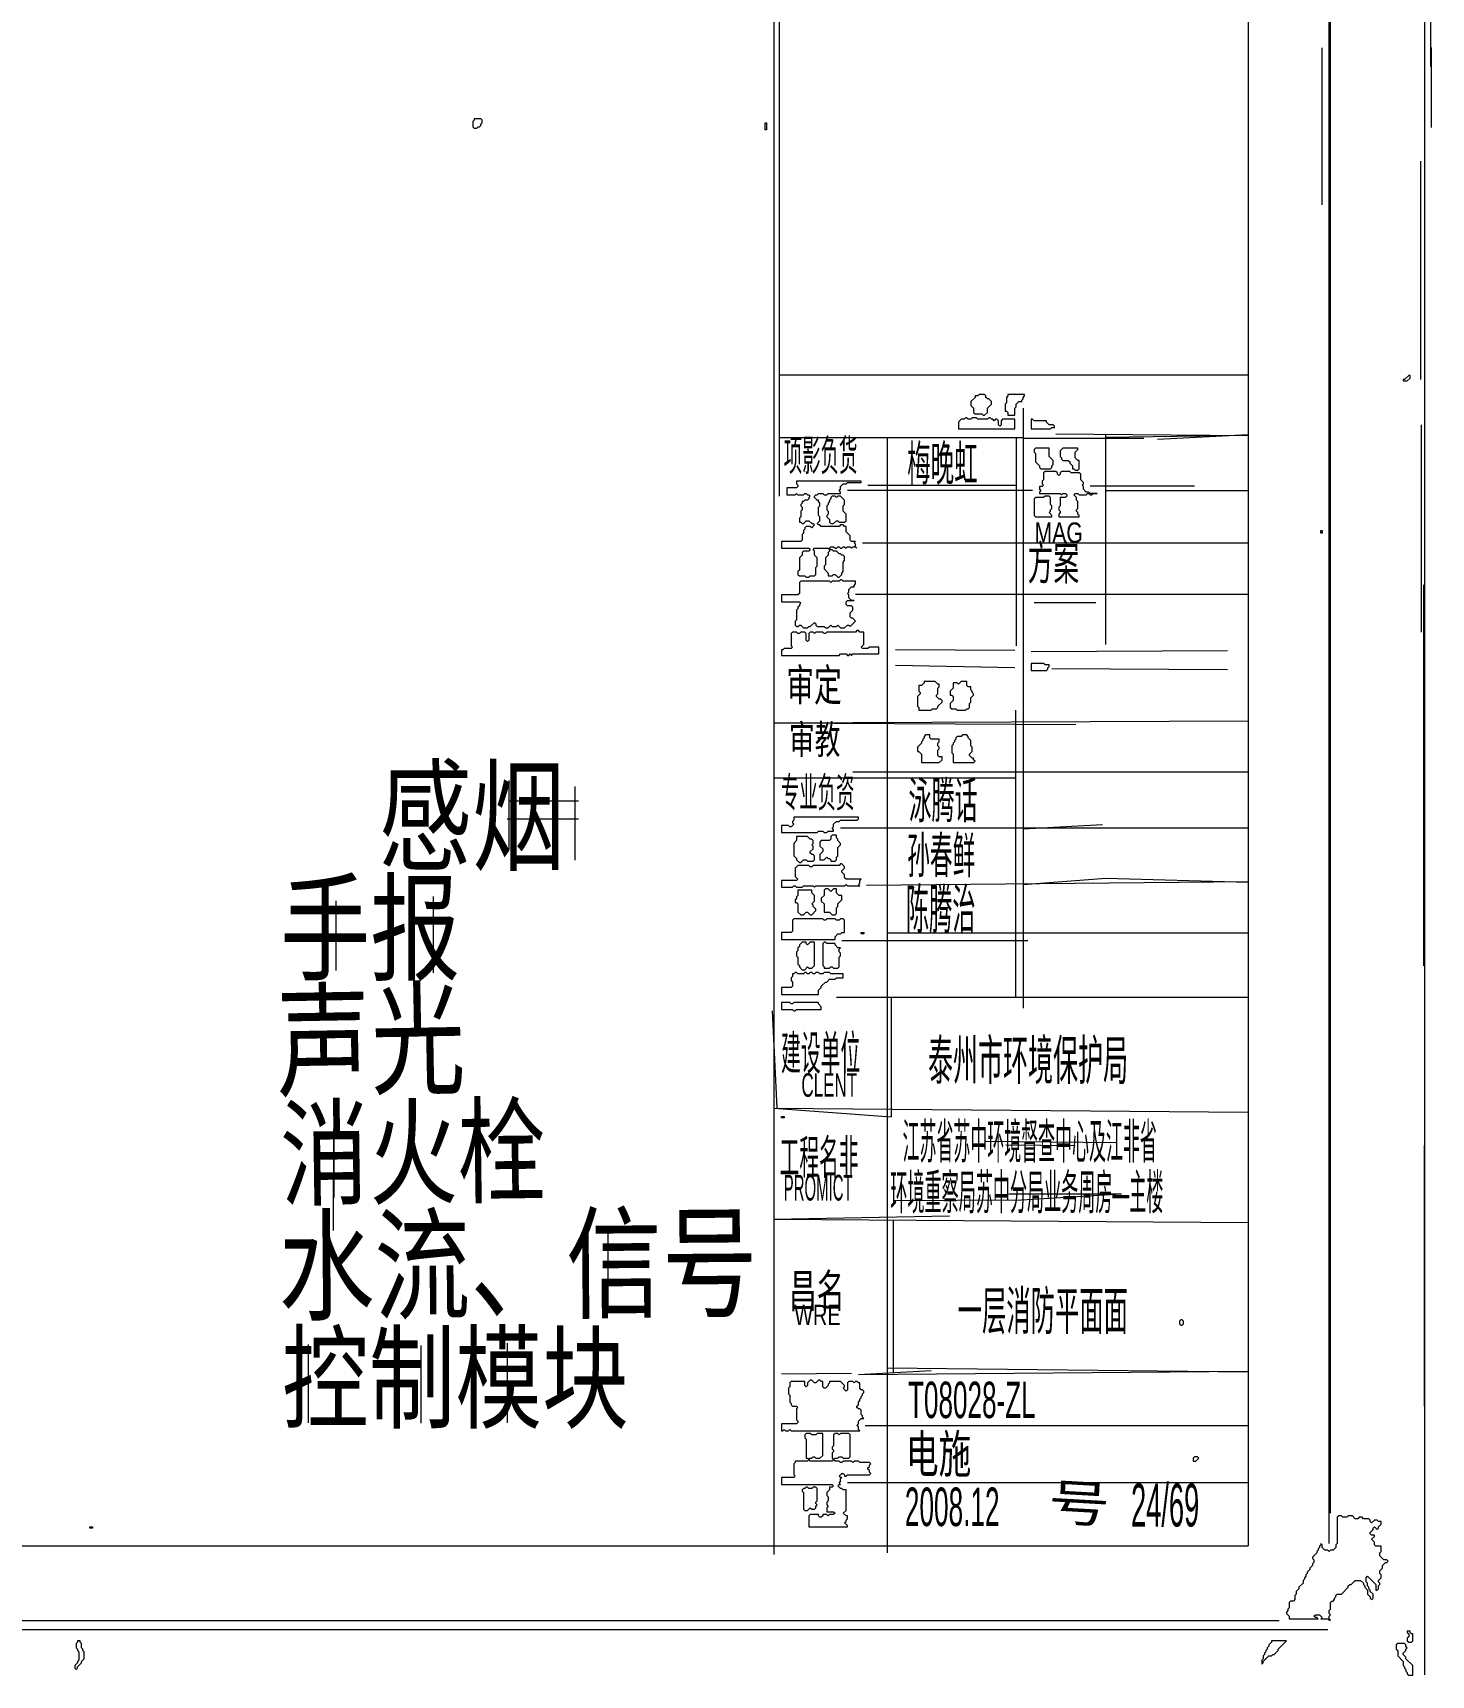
# Model space of a CAD drawing. Extents: x 6 to 4781, y 1 to 3386.
# Drawn here: x 3762 to 4781, y 1 to 1198 of the extents above; entities that cross this region are included whole.
import ezdxf

# ---------------------------------------------------------------- set-up
doc = ezdxf.new("R2010")
doc.units = 0
for name, color, linetype, lineweight in [('OCR_TEXT', 6, 'Continuous', 0), ('TRACE_STRAIGHT', 5, 'Continuous', 0), ('TRACE_TEXT_SYMBOL', 6, 'Continuous', 0)]:
    doc.layers.add(name, color=color, linetype=linetype, lineweight=lineweight)
doc.styles.add('wqy-unicode', font='wqy-unicode.lff')

msp = doc.modelspace()

# ---------------------------------------------------------------- linework, layer by layer
at = {"layer": 'TRACE_STRAIGHT', "color": 5}
for p, q in [((4648.1, 3321), (4648.1, 95.2)), ((4706.8, 2339.5), (4706.8, 96.8)), ((4302.3, 1765.4), (4302.3, 89)), ((4306.2, 1634), (4306.2, 860)), ((4707.8, 1600.3), (4707.8, 119.1)), ((4776.5, 1416.7), (4776.5, 1.3)), ((4780.9, 1229.5), (4780.9, 1173)), ((4701.6, 1186.6), (4701.6, 1072.2)), ((4781.4, 1187), (4781.4, 1128.5)), ((4773.7, 1104.1), (4773.7, 945.1)), ((4306.2, 948.3), (4648.1, 948.3)), ((4484, 924), (4484, 487)), ((4774, 912), (4774, 761)), ((4306.2, 902.8), (4484, 902.8)), ((4385.1, 902.8), (4385.1, 90)), ((4479, 902.8), (4479, 751)), ((4484, 902.3), (4571.9, 902.3)), ((4508, 905.5), (4648.1, 904.2)), ((4544, 905.2), (4544, 752)), ((4544, 902.9), (4648.1, 904.5)), ((4582, 901.5), (4648.1, 905)), ((4356, 864.3), (4491, 864.3)), ((4371, 867.9), (4479, 867.9)), ((4533, 867.5), (4609, 867.5)), ((4544, 864.1), (4648.1, 864.1)), ((4367, 826.1), (4648.1, 826.1)), ((4775.8, 795.3), (4775.8, 517.9)), ((4362, 788.7), (4648.1, 788.7)), ((4492, 782.5), (4537, 782.5)), ((4478, 747.6), (4391, 748)), ((4633, 747.2), (4490, 746.6)), ((4478, 734.9), (4391, 736.7)), ((4633, 733.4), (4505, 734.2)), ((4302.3, 694.9), (4648.1, 696.2)), ((4302.3, 694.9), (4522.5, 693.6)), ((4478.5, 704), (4478.5, 494.9)), ((4360, 659.1), (4648.1, 659.1)), ((4109.2, 652.9), (4109.2, 602.6)), ((4157.4, 648.5), (4157.4, 594.7)), ((4302.3, 654.8), (4478.5, 654.8)), ((4109.2, 638), (4160, 638)), ((4108, 625), (4160, 625)), ((4351, 618.3), (4648.1, 618.3)), ((4484, 617.5), (4541.9, 620.7)), ((4370, 576.6), (4648.1, 579.3)), ((4484, 577.1), (4544.4, 581.7)), ((4544.4, 581.7), (4648.1, 578.7)), ((3983.3, 565.2), (3983.3, 514.4)), ((4038.6, 569.8), (4038.6, 514.8)), ((4054.2, 568.2), (4054.2, 512.7)), ((4385.1, 541.9), (4648.1, 541.9)), ((4352, 536.3), (4487.5, 536.3)), ((4348, 494.9), (4648.1, 494.9)), ((4387.8, 494.9), (4387.8, 407.7)), ((4301.2, 485), (4304.7, 414)), ((4302.3, 414.2), (4387.8, 407.7)), ((4302.3, 414), (4648.1, 411.2)), ((3981.6, 325), (3981.7, 399.1)), ((3981.7, 399.1), (3981.8, 349.1)), ((4456.9, 390.1), (4551.6, 389.1)), ((4471.4, 387.5), (4522, 386.9)), ((4776.3, 386.9), (4776.3, 197.1)), ((4389.4, 346.8), (4482.8, 347.2)), ((4473.6, 351.6), (4555.8, 351.8)), ((4482.8, 347.2), (4555.8, 351.8)), ((4302.3, 333.2), (4430.5, 335.6)), ((4181.4, 324.1), (4181.4, 267.9)), ((4302.3, 333.2), (4648.1, 330.7)), ((4389.4, 332.6), (4389.4, 221.4)), ((3963.2, 241.8), (3963.2, 184.9)), ((4045.3, 241.3), (4045.3, 184.7)), ((4108.2, 242.9), (4108.2, 184.9)), ((4359, 220.9), (4308, 220.4)), ((4364, 220), (4417, 223)), ((4364, 220), (4648.1, 222.4)), ((4385.1, 225), (4648.1, 222.1)), ((4369, 182.8), (4648.1, 182.8)), ((4356, 141.3), (4648.1, 141.3)), ((2908.9, 95.2), (4648.1, 95.2)), ((2454.5, 40.8), (4670.6, 40.8)), ((2503, 34.3), (4706, 34.3))]:
    msp.add_line(p, q, dxfattribs=at)
at = {"layer": 'TRACE_TEXT_SYMBOL', "color": 6}
for points in [[(4084, 1135), (4084, 1134), (4083, 1133), (4083, 1129), (4084, 1128), (4086, 1128), (4087, 1129), (4088, 1129), (4089, 1130), (4089, 1131), (4090, 1132), (4090, 1134), (4089, 1135)], [(4296, 1132), (4297, 1132), (4297, 1127), (4296, 1127)], [(4765, 948), (4762, 945), (4761, 945), (4761, 944), (4764, 944), (4766, 946), (4766, 948)], [(4452, 934), (4451, 933), (4449, 933), (4449, 932), (4446, 929), (4446, 926), (4448, 924), (4448, 921), (4449, 920), (4454, 920), (4455, 919), (4456, 919), (4458, 921), (4458, 924), (4461, 927), (4461, 929), (4459, 931), (4458, 931), (4457, 932), (4457, 933), (4456, 934)], [(4473, 934), (4473, 933), (4472, 932), (4472, 928), (4471, 927), (4471, 922), (4472, 922), (4473, 921), (4473, 919), (4478, 919), (4478, 924), (4479, 925), (4479, 927), (4481, 929), (4483, 929), (4483, 930), (4484, 931), (4484, 932), (4485, 933), (4485, 934)], [(4442, 917), (4441, 916), (4439, 916), (4437, 914), (4437, 909), (4478, 909), (4478, 916), (4469, 916), (4468, 915), (4468, 912), (4467, 911), (4466, 912), (4466, 915), (4465, 916), (4464, 916), (4463, 915), (4462, 916), (4461, 916), (4460, 917), (4459, 917), (4458, 916), (4451, 916), (4450, 917), (4447, 917), (4446, 916), (4444, 916), (4443, 917)], [(4490, 916), (4490, 909), (4504, 909), (4505, 910), (4507, 910), (4507, 911), (4506, 912), (4503, 912), (4501, 914), (4501, 915), (4492, 915), (4491, 916)], [(4493, 895), (4492, 894), (4492, 892), (4493, 891), (4493, 885), (4496, 882), (4496, 881), (4497, 880), (4504, 880), (4505, 881), (4505, 882), (4506, 883), (4506, 886), (4503, 889), (4503, 895)], [(4513, 895), (4511, 893), (4511, 889), (4512, 888), (4512, 887), (4513, 886), (4517, 886), (4518, 885), (4518, 884), (4520, 882), (4520, 880), (4521, 880), (4522, 879), (4524, 879), (4525, 880), (4525, 886), (4524, 886), (4522, 888), (4522, 892), (4524, 894), (4524, 895)], [(4345, 860), (4344, 859), (4344, 858), (4343, 857), (4343, 856), (4342, 855), (4342, 854), (4341, 853), (4341, 850), (4342, 849), (4342, 847), (4341, 846), (4341, 845), (4343, 843), (4343, 841), (4344, 840), (4346, 840), (4348, 842), (4349, 842), (4350, 841), (4354, 841), (4355, 842), (4355, 847), (4353, 849), (4353, 853), (4354, 854), (4354, 857), (4351, 860), (4349, 860), (4348, 859), (4347, 860)], [(4500, 860), (4499, 859), (4493, 859), (4492, 858), (4492, 846), (4493, 845), (4505, 845), (4505, 846), (4503, 848), (4504, 849), (4504, 850), (4505, 851), (4505, 853), (4504, 854), (4504, 859), (4503, 860)], [(4701, 835), (4702, 835), (4702, 833), (4701, 833)], [(4363, 762), (4362, 761), (4341, 761), (4340, 760), (4339, 760), (4338, 761), (4333, 761), (4332, 760), (4331, 761), (4329, 761), (4328, 760), (4328, 755), (4327, 754), (4326, 755), (4326, 760), (4325, 761), (4322, 761), (4321, 760), (4320, 760), (4319, 761), (4316, 761), (4315, 760), (4315, 751), (4316, 750), (4315, 749), (4310, 749), (4309, 748), (4308, 748), (4308, 744), (4350, 744), (4351, 745), (4355, 745), (4356, 744), (4357, 744), (4358, 745), (4359, 744), (4360, 745), (4379, 745), (4379, 750), (4372, 750), (4371, 749), (4367, 749), (4366, 750), (4368, 752), (4368, 761), (4365, 761), (4364, 762)], [(4490, 738), (4490, 733), (4501, 733), (4502, 734), (4502, 735), (4503, 736), (4503, 737), (4500, 737), (4499, 738)], [(4412, 725), (4412, 724), (4410, 722), (4408, 722), (4408, 718), (4409, 717), (4409, 716), (4407, 714), (4407, 707), (4408, 706), (4408, 704), (4417, 704), (4418, 705), (4421, 705), (4422, 706), (4422, 707), (4425, 710), (4425, 711), (4424, 712), (4423, 712), (4421, 714), (4421, 715), (4422, 716), (4422, 720), (4423, 721), (4423, 723), (4422, 723), (4420, 725)], [(4439, 725), (4437, 723), (4436, 724), (4433, 724), (4433, 720), (4431, 718), (4431, 715), (4432, 715), (4433, 714), (4433, 711), (4431, 709), (4431, 706), (4432, 705), (4435, 705), (4436, 704), (4442, 704), (4443, 705), (4444, 705), (4445, 706), (4445, 709), (4446, 710), (4446, 713), (4448, 715), (4448, 716), (4447, 717), (4447, 718), (4446, 719), (4446, 721), (4444, 721), (4443, 722), (4443, 725)], [(4413, 686), (4412, 685), (4412, 684), (4411, 683), (4411, 682), (4410, 681), (4410, 680), (4407, 677), (4407, 674), (4408, 674), (4410, 672), (4410, 666), (4423, 666), (4425, 668), (4425, 670), (4423, 670), (4422, 671), (4422, 675), (4423, 676), (4423, 677), (4422, 678), (4422, 680), (4423, 681), (4423, 683), (4417, 683), (4416, 684), (4416, 686)], [(4440, 686), (4439, 685), (4436, 685), (4435, 684), (4435, 683), (4434, 682), (4434, 681), (4433, 680), (4433, 679), (4432, 678), (4432, 673), (4433, 672), (4433, 666), (4448, 666), (4449, 667), (4448, 668), (4448, 669), (4447, 669), (4445, 671), (4445, 672), (4447, 674), (4447, 677), (4446, 678), (4446, 682), (4444, 684), (4444, 685), (4443, 686)], [(4317, 626), (4317, 624), (4316, 623), (4316, 622), (4317, 621), (4315, 619), (4314, 619), (4313, 620), (4308, 620), (4308, 615), (4334, 615), (4335, 616), (4338, 616), (4339, 615), (4341, 615), (4342, 616), (4346, 616), (4346, 617), (4345, 618), (4346, 619), (4346, 621), (4348, 623), (4350, 623), (4351, 624), (4363, 624), (4364, 625), (4364, 626)], [(4319, 612), (4319, 609), (4317, 607), (4317, 598), (4319, 596), (4319, 595), (4321, 593), (4322, 593), (4324, 595), (4326, 595), (4327, 594), (4331, 594), (4332, 595), (4332, 598), (4331, 599), (4330, 599), (4329, 600), (4329, 601), (4331, 603), (4331, 605), (4330, 606), (4331, 607), (4331, 609), (4330, 610), (4329, 610), (4327, 612)], [(4345, 613), (4344, 612), (4344, 610), (4343, 609), (4337, 609), (4336, 608), (4336, 605), (4338, 603), (4338, 601), (4336, 599), (4336, 595), (4339, 595), (4341, 597), (4342, 596), (4343, 596), (4344, 595), (4344, 594), (4347, 594), (4348, 595), (4348, 597), (4349, 598), (4349, 604), (4351, 606), (4351, 607), (4349, 609), (4349, 610), (4348, 611), (4348, 613)], [(4351, 592), (4350, 591), (4331, 591), (4330, 590), (4329, 590), (4328, 591), (4320, 591), (4318, 589), (4318, 583), (4320, 581), (4319, 580), (4308, 580), (4308, 575), (4316, 575), (4317, 576), (4318, 576), (4319, 575), (4323, 575), (4324, 576), (4331, 576), (4332, 575), (4333, 576), (4354, 576), (4355, 577), (4356, 576), (4365, 576), (4364, 577), (4365, 578), (4365, 580), (4366, 581), (4355, 581), (4354, 582), (4354, 584), (4352, 586), (4352, 587), (4354, 589), (4354, 590), (4352, 592)], [(4320, 573), (4320, 569), (4319, 568), (4319, 567), (4318, 566), (4318, 564), (4319, 564), (4320, 563), (4320, 557), (4322, 555), (4324, 555), (4326, 557), (4327, 557), (4329, 555), (4330, 555), (4333, 558), (4333, 559), (4331, 561), (4331, 562), (4330, 563), (4332, 565), (4332, 569), (4330, 571), (4330, 573)], [(4340, 574), (4339, 573), (4339, 569), (4337, 567), (4337, 565), (4339, 563), (4339, 557), (4343, 557), (4345, 555), (4347, 555), (4348, 556), (4348, 560), (4349, 561), (4349, 563), (4352, 566), (4352, 569), (4350, 569), (4348, 571), (4348, 574), (4346, 574), (4344, 572), (4342, 574)], [(4317, 552), (4316, 551), (4316, 543), (4315, 542), (4308, 542), (4308, 537), (4347, 537), (4347, 539), (4349, 541), (4351, 541), (4352, 542), (4354, 542), (4354, 551), (4353, 552), (4351, 552), (4350, 551), (4348, 551), (4347, 552), (4341, 552), (4340, 551), (4339, 551), (4338, 552)], [(4366, 542), (4368, 542), (4368, 541), (4366, 541)], [(4323, 535), (4321, 533), (4321, 532), (4320, 531), (4320, 529), (4319, 528), (4319, 525), (4320, 524), (4320, 519), (4321, 518), (4321, 517), (4323, 515), (4325, 515), (4327, 517), (4328, 516), (4330, 516), (4332, 518), (4332, 535), (4329, 535), (4327, 533), (4326, 534), (4326, 535)], [(4339, 535), (4338, 534), (4338, 518), (4339, 517), (4339, 516), (4343, 516), (4344, 517), (4345, 517), (4346, 516), (4349, 516), (4350, 517), (4350, 524), (4351, 525), (4351, 527), (4350, 528), (4350, 530), (4351, 531), (4349, 531), (4347, 533), (4347, 534), (4341, 534), (4340, 535)], [(4318, 513), (4317, 512), (4316, 512), (4316, 510), (4315, 509), (4315, 507), (4316, 506), (4316, 503), (4315, 502), (4308, 502), (4308, 497), (4335, 497), (4335, 500), (4337, 502), (4337, 503), (4340, 506), (4341, 506), (4343, 508), (4347, 508), (4348, 509), (4353, 509), (4353, 512), (4344, 512), (4343, 513), (4339, 513), (4338, 512), (4336, 512), (4335, 513), (4333, 513), (4332, 512), (4331, 512), (4330, 513), (4329, 513), (4328, 512), (4327, 512), (4326, 513), (4325, 513), (4324, 512), (4320, 512), (4319, 513)], [(4308, 491), (4308, 486), (4316, 486), (4317, 485), (4318, 485), (4319, 486), (4337, 486), (4337, 488), (4335, 490), (4335, 491), (4317, 491), (4316, 490), (4315, 490), (4314, 491)], [(4308, 408), (4310, 408), (4310, 407), (4308, 407)], [(4599, 260), (4598, 259), (4598, 257), (4599, 256), (4600, 256), (4601, 257), (4601, 259), (4600, 260)], [(4609, 160), (4608, 159), (4608, 157), (4610, 157), (4612, 159), (4611, 160)], [(4326, 138), (4325, 137), (4324, 137), (4323, 136), (4323, 135), (4324, 134), (4324, 122), (4325, 121), (4327, 121), (4329, 123), (4330, 122), (4332, 122), (4333, 123), (4333, 124), (4334, 125), (4333, 126), (4333, 127), (4334, 128), (4334, 137), (4333, 138), (4331, 138), (4330, 137), (4328, 137), (4327, 138)], [(3804, 109), (3806, 109), (3806, 108), (3804, 108)], [(3795, 26), (3795, 25), (3794, 24), (3794, 21), (3795, 20), (3795, 19), (3796, 18), (3796, 12), (3795, 11), (3795, 10), (3793, 8), (3793, 6), (3794, 5), (3795, 6), (3795, 7), (3798, 10), (3798, 11), (3800, 13), (3800, 18), (3799, 19), (3799, 20), (3798, 21), (3798, 24), (3797, 25), (3797, 26)], [(4665, 26), (4665, 25), (4663, 23), (4663, 22), (4662, 21), (4662, 20), (4661, 19), (4661, 18), (4660, 17), (4660, 16), (4659, 15), (4659, 13), (4658, 12), (4658, 9), (4659, 10), (4659, 11), (4663, 15), (4665, 15), (4666, 16), (4667, 16), (4670, 19), (4670, 20), (4676, 26)], [(4757, 24), (4756, 23), (4756, 20), (4757, 19), (4757, 15), (4761, 11), (4761, 8), (4762, 7), (4762, 6), (4763, 5), (4763, 4), (4764, 3), (4764, 2), (4765, 1), (4768, 1), (4768, 8), (4763, 13), (4763, 14), (4761, 16), (4761, 17), (4763, 19), (4763, 20), (4764, 21), (4763, 22), (4763, 23), (4762, 24)], [(4764, 33), (4764, 32), (4765, 31), (4765, 29), (4764, 28), (4764, 26), (4765, 25), (4767, 25), (4768, 26), (4768, 31), (4767, 31), (4766, 32), (4766, 33)]]:
    msp.add_lwpolyline(points, close=True, dxfattribs=at)
for points in [[(4500, 878), (4499, 877), (4499, 872), (4498, 871), (4498, 869), (4499, 868), (4498, 867), (4496, 867), (4496, 865), (4497, 864), (4496, 863), (4496, 862), (4511, 862), (4512, 861), (4513, 862), (4515, 862), (4516, 861), (4516, 860), (4515, 859), (4511, 859), (4511, 853), (4510, 852), (4510, 850), (4511, 849), (4511, 848), (4510, 847), (4510, 845), (4525, 845), (4525, 846), (4524, 847), (4524, 848), (4523, 849), (4523, 850), (4524, 851), (4524, 856), (4523, 857), (4523, 859), (4521, 861), (4522, 862), (4524, 862), (4525, 861), (4530, 861), (4531, 862), (4532, 862), (4533, 861), (4534, 861), (4535, 862), (4538, 862), (4533, 862), (4532, 863), (4530, 863), (4528, 865), (4528, 867), (4527, 868), (4528, 869), (4528, 870), (4526, 872), (4526, 876), (4525, 877), (4519, 877), (4518, 878), (4512, 878), (4511, 877), (4511, 876)], [(4511, 876), (4510, 875), (4509, 876), (4509, 877), (4508, 878), (4500, 878)], [(4319, 871), (4319, 869), (4320, 868), (4320, 867), (4319, 866), (4312, 866), (4312, 861), (4318, 861), (4319, 862), (4320, 861), (4324, 861), (4325, 862), (4326, 862), (4327, 861), (4328, 861), (4329, 860), (4328, 859), (4328, 858), (4327, 857), (4325, 857), (4324, 856), (4323, 856), (4323, 855), (4322, 854), (4322, 853), (4323, 852), (4323, 850), (4322, 849), (4322, 845), (4321, 844), (4321, 841), (4322, 841), (4323, 840), (4324, 840), (4326, 842), (4328, 842), (4330, 840), (4331, 840), (4332, 839), (4330, 837), (4329, 838), (4326, 838), (4325, 837), (4325, 836), (4324, 835), (4324, 833), (4323, 832), (4323, 828), (4322, 827), (4308, 827), (4308, 822), (4328, 822), (4329, 821), (4328, 820), (4324, 820), (4323, 819), (4323, 817), (4321, 815), (4321, 806), (4320, 805), (4320, 803), (4321, 802), (4325, 802), (4326, 801)], [(4362, 827), (4359, 827), (4358, 828), (4358, 831), (4355, 834), (4355, 838), (4354, 838), (4353, 839), (4351, 839), (4350, 838), (4337, 838), (4336, 839), (4335, 839), (4334, 840), (4336, 842), (4336, 845), (4335, 846), (4335, 852), (4336, 853), (4336, 855), (4335, 856), (4335, 857), (4334, 857), (4332, 859), (4332, 860), (4333, 861), (4334, 861), (4335, 862), (4338, 862), (4339, 861), (4341, 861), (4342, 862), (4351, 862), (4351, 863), (4350, 864), (4351, 865), (4351, 867), (4353, 869), (4355, 869), (4356, 870), (4366, 870), (4366, 871), (4319, 871)], [(4326, 801), (4328, 801), (4329, 802), (4332, 802), (4333, 803), (4333, 808), (4334, 809), (4334, 815), (4332, 817), (4332, 820), (4331, 821), (4332, 822), (4342, 822), (4343, 821), (4343, 820), (4342, 819), (4342, 817), (4340, 815), (4340, 810), (4339, 809), (4339, 807), (4342, 804), (4342, 802), (4345, 802), (4346, 803), (4347, 803), (4349, 801), (4350, 801), (4352, 803), (4352, 804), (4353, 805), (4353, 812), (4354, 813), (4354, 816), (4353, 817), (4352, 817), (4351, 818), (4350, 818), (4348, 820), (4346, 820), (4345, 821), (4344, 821), (4343, 822), (4344, 823), (4346, 823), (4347, 822), (4348, 822), (4349, 823), (4350, 823), (4351, 822), (4352, 822), (4353, 823), (4354, 823), (4355, 822), (4356, 823), (4358, 823), (4359, 822), (4360, 823), (4362, 823), (4363, 822), (4362, 823), (4362, 825), (4361, 826), (4362, 827)], [(4351, 799), (4350, 798), (4345, 798), (4344, 797), (4343, 798), (4322, 798), (4321, 797), (4321, 789), (4320, 788), (4308, 788), (4308, 783), (4321, 783), (4322, 782), (4321, 781), (4321, 780), (4320, 779), (4320, 778), (4319, 777), (4319, 770), (4318, 769), (4318, 766), (4319, 765), (4320, 765), (4321, 766), (4322, 766), (4324, 764), (4327, 764), (4328, 765), (4329, 765), (4332, 768), (4333, 767), (4333, 766), (4334, 765), (4339, 765), (4340, 764), (4342, 764), (4344, 766), (4345, 765), (4348, 765), (4349, 766), (4351, 764), (4354, 764), (4356, 766), (4357, 766), (4358, 765), (4362, 769), (4360, 771), (4359, 771), (4358, 772), (4358, 775), (4360, 777), (4360, 779), (4359, 780), (4356, 780), (4355, 781), (4355, 783), (4356, 784), (4361, 784), (4359, 784), (4357, 786), (4357, 788), (4356, 789), (4357, 790), (4357, 792)], [(4357, 792), (4359, 794), (4361, 794), (4361, 795), (4362, 796), (4362, 798), (4353, 798), (4352, 799), (4351, 799)], [(4329, 216), (4327, 214), (4327, 212), (4326, 211), (4325, 212), (4325, 215), (4315, 215), (4314, 214), (4314, 211), (4313, 210), (4313, 206), (4314, 205), (4314, 200), (4315, 199), (4315, 198), (4316, 197), (4319, 197), (4320, 196), (4319, 195), (4319, 187), (4320, 186), (4320, 185), (4319, 184), (4308, 184), (4308, 179), (4309, 179), (4310, 180), (4311, 179), (4313, 179), (4314, 180), (4315, 179), (4365, 179), (4364, 180), (4364, 182), (4363, 183), (4364, 184), (4364, 186), (4366, 188), (4368, 188), (4367, 189), (4367, 190), (4366, 191), (4366, 194), (4365, 195), (4364, 195), (4363, 196), (4363, 197), (4364, 198), (4364, 200), (4365, 201), (4365, 202), (4366, 203), (4366, 204), (4367, 205), (4367, 206), (4368, 207), (4368, 208), (4367, 209), (4366, 209), (4365, 210), (4365, 214), (4364, 214), (4363, 215), (4362, 215)], [(4362, 215), (4361, 214), (4360, 215), (4357, 215), (4356, 214), (4356, 209), (4355, 208), (4353, 210), (4354, 211), (4354, 212), (4351, 215), (4343, 215), (4343, 214), (4342, 213), (4342, 212), (4340, 210), (4339, 210), (4338, 211), (4338, 215), (4337, 215), (4336, 216), (4335, 216), (4333, 214), (4332, 214), (4330, 216), (4329, 216)], [(4326, 177), (4325, 176), (4325, 174), (4326, 173), (4326, 159), (4327, 159), (4328, 158), (4327, 157), (4318, 157), (4318, 156), (4317, 155), (4317, 147), (4318, 146), (4317, 145), (4308, 145), (4308, 140), (4345, 140), (4346, 139), (4345, 138), (4343, 138), (4343, 136), (4341, 134), (4341, 132), (4342, 131), (4342, 128), (4341, 127), (4341, 125), (4342, 124), (4341, 123), (4341, 120), (4346, 120), (4347, 119), (4346, 118), (4343, 118), (4342, 117), (4341, 118), (4338, 118), (4338, 117), (4337, 116), (4336, 116), (4335, 117), (4335, 118), (4329, 118), (4328, 117), (4328, 109), (4356, 109), (4356, 110), (4354, 112), (4355, 113), (4355, 114), (4356, 115), (4356, 117), (4355, 117), (4353, 119), (4355, 121), (4355, 136), (4353, 136), (4352, 137), (4351, 137), (4349, 139), (4350, 140), (4351, 140), (4350, 141), (4351, 142)], [(4338, 161), (4338, 177), (4334, 177), (4333, 176), (4330, 176), (4329, 177), (4326, 177)], [(4351, 142), (4351, 144), (4352, 145), (4351, 145), (4350, 146), (4352, 148), (4353, 148), (4354, 147), (4354, 146), (4355, 146), (4356, 147), (4372, 147), (4373, 148), (4372, 149), (4372, 150), (4371, 151), (4371, 152), (4372, 153), (4372, 154), (4373, 155), (4372, 156), (4365, 156), (4364, 157), (4361, 157), (4360, 156), (4359, 157), (4353, 157), (4352, 156), (4351, 156), (4350, 157), (4347, 157), (4346, 158), (4347, 159), (4349, 159), (4350, 160), (4352, 160), (4353, 159), (4357, 159), (4358, 160), (4358, 176), (4357, 177), (4351, 177), (4350, 176), (4349, 177), (4347, 177), (4346, 176), (4346, 168), (4345, 167), (4345, 166), (4346, 165), (4346, 164), (4345, 163), (4345, 159), (4346, 158), (4345, 157), (4329, 157), (4328, 158), (4329, 159), (4330, 159), (4331, 160), (4332, 160), (4333, 159), (4336, 159), (4338, 161)], [(4714, 117), (4713, 116), (4713, 97), (4712, 96), (4712, 94), (4710, 92), (4708, 92), (4707, 91), (4706, 92), (4704, 92), (4702, 94), (4702, 96), (4701, 97), (4701, 96), (4700, 95), (4700, 94), (4699, 93), (4699, 92), (4698, 91), (4698, 90), (4695, 87), (4695, 86), (4696, 85), (4696, 83), (4695, 82), (4695, 81), (4693, 79), (4693, 78), (4691, 76), (4691, 75), (4690, 74), (4690, 73), (4689, 72), (4689, 71), (4688, 70), (4688, 68), (4685, 65), (4685, 64), (4683, 62), (4683, 60), (4682, 59), (4682, 56), (4681, 55), (4679, 55), (4678, 54), (4678, 50), (4677, 49), (4677, 48), (4676, 47), (4676, 46), (4678, 44), (4678, 42), (4699, 42), (4698, 43), (4697, 43), (4696, 44), (4697, 45), (4700, 45), (4702, 43), (4701, 42), (4706, 42), (4707, 41), (4708, 41), (4707, 42)], [(4745, 91), (4745, 95), (4741, 95), (4740, 96), (4740, 98), (4738, 100), (4740, 102), (4740, 103), (4738, 103), (4737, 104), (4737, 105), (4739, 107), (4739, 108), (4740, 109), (4742, 107), (4743, 108), (4743, 109), (4745, 111), (4745, 113), (4743, 113), (4742, 114), (4740, 114), (4738, 112), (4737, 113), (4737, 114), (4736, 115), (4732, 115), (4731, 116), (4729, 116), (4728, 115), (4726, 115), (4724, 117), (4721, 117), (4720, 116), (4717, 116), (4716, 117), (4714, 117)], [(4707, 42), (4707, 44), (4708, 45), (4707, 46), (4707, 48), (4708, 49), (4708, 54), (4709, 55), (4710, 55), (4711, 56), (4711, 57), (4712, 58), (4712, 59), (4713, 60), (4716, 60), (4721, 65), (4721, 66), (4722, 67), (4723, 67), (4726, 70), (4730, 70), (4732, 68), (4732, 67), (4733, 66), (4733, 65), (4735, 63), (4735, 60), (4737, 58), (4737, 57), (4738, 56), (4739, 57), (4739, 60), (4737, 62), (4737, 63), (4736, 64), (4736, 65), (4735, 66), (4735, 68), (4734, 69), (4734, 72), (4735, 73), (4741, 67), (4741, 63), (4742, 63), (4743, 64), (4743, 66), (4744, 67), (4744, 68), (4743, 69), (4743, 70), (4745, 72), (4745, 74), (4744, 75), (4744, 77), (4746, 79), (4746, 81), (4748, 83), (4749, 83), (4750, 84), (4749, 85), (4747, 85), (4744, 88), (4744, 90), (4745, 91)]]:
    msp.add_lwpolyline(points, dxfattribs=at)

# ---------------------------------------------------------------- texts
at = {"layer": 'OCR_TEXT', "color": 6, "style": 'wqy-unicode'}
for s, height, width, p in [('项影负货', 22.62, 0.434932, (4309.6, 878.5)), ('梅晚虹', 25.74, 0.486775, (4399.6, 871.2)), ('MAG', 14.82, 0.778926, (4492.4, 826)), ('方案', 24.96, 0.549985, (4487.4, 799)), ('审定', 23.4, 0.633371, (4311.5, 710.7)), ('审教', 21.06, 0.652989, (4313.4, 672.2)), ('感烟', 65.52, 0.759926, (4014.6, 594.2)), ('专业负资', 21.84, 0.449201, (4307.6, 633.4)), ('泳腾话', 26.52, 0.463095, (4400.6, 625.3)), ('孙春鲜', 26.52, 0.4575, (4399.6, 585.3)), ('手报', 63.18, 0.762079, (3942.6, 513.7)), ('陈腾治', 28.86, 0.430441, (4398.6, 544.8)), ('建设单位', 24.96, 0.423565, (4307.7, 442)), ('泰州市环境保护局', 28.86, 0.463132, (4414.7, 434.8)), ('CLENT', 17.16, 0.540049, (4322.5, 422.4)), ('江苏省苏中环境督查中心及江非省', 25.74, 0.351801, (4396.2, 377.2)), ('工程名非', 24.96, 0.421422, (4306.7, 366)), ('PROMICT', 18.72, 0.435073, (4309.6, 346.8)), ('环境重察局苏中分局业务周房—主楼', 25.74, 0.35467, (4387.3, 340.2)), ('昌名', 24.18, 0.614928, (4313.4, 268.9)), ('一层消防平面面', 28.08, 0.462672, (4436.4, 252.6)), ('WRE', 14.82, 0.730235, (4317.3, 256)), ('控制模块', 60.84, 0.761272, (3944, 187.2)), ('T08028-ZL', 26.52, 0.536209, (4400.2, 188.3)), ('电施', 27.3, 0.640209, (4398.6, 148.5)), ('2008.12', 28.08, 0.508201, (4397.9, 109.6)), ('24/69', 31.2, 0.475935, (4562.7, 109.3))]:
    msp.add_text(s, height=height, dxfattribs=dict(at, width=width)).set_placement(p)
for s, height, rotation, width, p in [('声光', 66.3, 1.0609, 0.761333, (3940.5, 429.4)), ('消火栓', 62.4, 0.7506, 0.758222, (3943.1, 349.6)), ('水流、信号', 65.52, 0.4646, 0.781813, (3941.7, 266.2)), ('号', 26.6, -3.2397, 1.234205, (4501.8, 114.3))]:
    msp.add_text(s, height=height, rotation=rotation, dxfattribs=dict(at, width=width)).set_placement(p)

doc.saveas('drawing.dxf')
